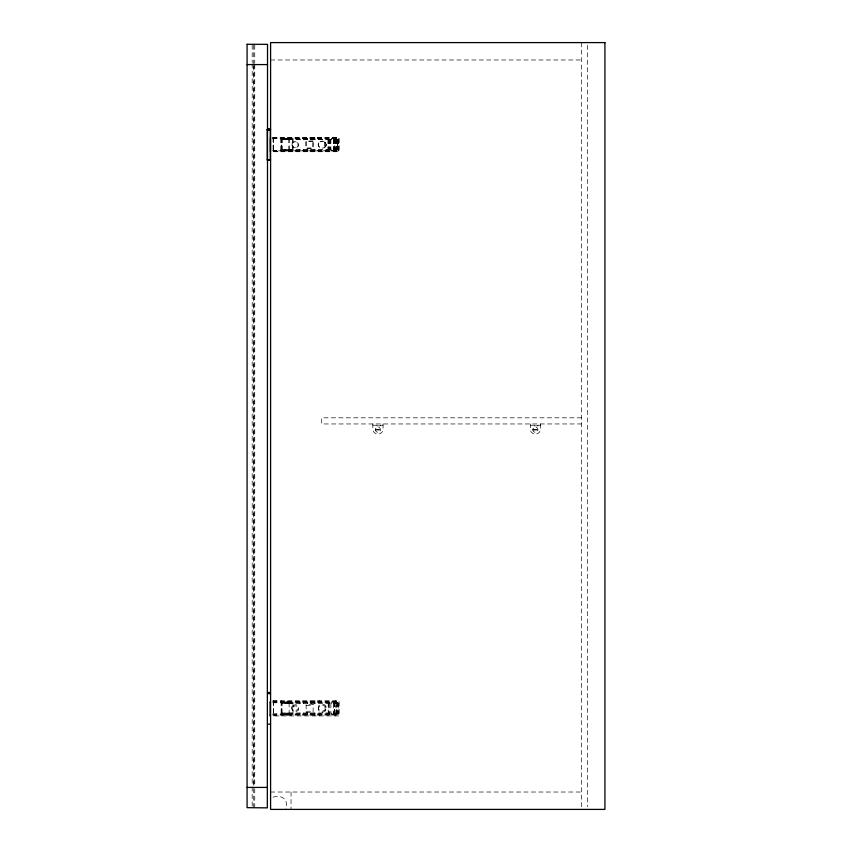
<?xml version="1.0" encoding="UTF-8"?>
<svg xmlns="http://www.w3.org/2000/svg" width="852" height="852" viewBox="0 0 852 852"><rect width="100%" height="100%" fill="white"/><g stroke="black" fill="none" stroke-linecap="round" stroke-linejoin="round"><path stroke-width="0.64" stroke-dasharray="4.26 3.19" d="M292.13 143.04L292.13 146.107L295.186 147.641M298.04 146.256L298.04 143.189L294.984 141.656L293.226 142.06M318.85 142.806L318.307 144.574L318.85 146.342L322.375 148.11M325.698 146.48L326.241 144.723L325.698 142.955L322.173 141.187L320.139 141.656M333.579 149.973L337.392 139.462L337.392 149.973M333.782 714.157L337.594 703.645M296.752 147.375L298.243 146.107L298.243 143.04L295.186 141.507L291.927 143.189L291.459 144.723L293.226 147.375L296.954 147.226M324.207 147.779L325.89 146.342L326.444 144.574L325.89 142.806L322.375 141.038L318.659 142.955L318.105 144.723L318.659 146.48L320.139 147.779L322.173 148.248L324.41 147.63M270.595 59.981L581.405 59.981M272.81 137.566L339.053 137.566L339.053 151.581L272.81 151.581M272.608 137.704L338.851 137.704L338.851 151.731L272.608 151.731M272.81 138.439L338.83 138.439M272.608 138.588L338.627 138.588L338.627 150.857L272.608 150.857M281.139 139.313L338.862 139.313M280.936 139.462L338.659 139.462M281.139 149.835L338.862 149.835M280.936 149.973L338.659 149.973M272.81 150.708L338.83 150.708M581.405 417.821L321.715 417.821L321.715 423.955L581.405 423.955M372.835 425.233L383.059 425.233M530.285 425.233L540.509 425.233M375.434 429.387L380.461 429.387M532.883 429.387L537.91 429.387M375.434 430.026L380.461 430.026M532.883 430.026L537.91 430.026M272.81 700.727L339.053 700.727L339.053 715.914L272.81 715.914M272.81 701.611L338.83 701.611L338.83 715.041L272.81 715.041M272.81 701.888L339.053 701.888M281.139 702.485L338.862 702.485M272.81 702.772L338.83 702.772M281.139 703.645L338.862 703.645M306.134 705.403L313.121 705.403M306.134 711.25L313.121 711.25M281.139 712.996L338.862 712.996M272.81 713.88L338.83 713.88M281.139 714.157L338.862 714.157M272.81 714.753L339.053 714.753M270.595 792.019L581.405 792.019M273.151 797.131C282.385 794.426 288.743 799.911 285.931 809.4M333.782 139.313L337.594 149.835L337.594 139.313M333.782 702.485L337.594 712.996M587.539 45.262L587.539 806.737M581.405 42.6L581.405 809.4M540.509 423.955L540.509 429.706A5.155 5.155 0 0 1 530.285 429.706L530.285 423.955M537.91 425.233L537.91 425.872L532.883 425.872L532.883 425.233M383.059 423.955L383.059 429.706A5.155 5.155 0 0 1 372.835 429.706L372.835 423.955M380.461 425.233L380.461 425.872L375.434 425.872L375.434 425.233M338.116 139.313L338.116 149.835M338.116 703.645L338.116 714.157M337.925 139.462L337.925 149.973M337.594 702.485L337.594 714.157M336.796 139.313L336.796 149.835M336.796 702.485L336.796 714.157M336.593 139.462L336.593 149.973M335.912 139.313L335.912 149.835M335.912 703.645L335.912 714.157M335.592 137.566L335.592 138.439M335.709 139.462L335.709 149.973M335.592 150.708L335.592 151.581M335.592 700.727L335.592 701.611M335.592 701.888L335.592 702.772M335.592 713.88L335.592 714.753M335.592 715.041L335.592 715.914M335.39 137.704L335.39 138.588M335.39 150.857L335.39 151.731M334.634 139.313L334.634 149.835M334.634 702.485L334.634 714.157M334.367 138.439L334.367 150.708M334.367 701.611L334.367 715.041M334.165 138.588L334.165 150.857M334.144 702.485L334.144 714.157M333.941 139.462L333.941 149.973M333.664 139.313L333.664 149.835M333.664 703.645L333.664 714.157M333.473 139.462L333.473 149.973M331.556 138.439L331.556 139.313M331.556 149.835L331.556 150.708M331.556 701.611L331.556 702.485M331.556 702.772L331.556 703.645M331.556 712.996L331.556 713.88M331.556 714.157L331.556 715.041M331.353 138.588L331.353 139.462M331.353 149.973L331.353 150.857M330.874 139.313L330.874 149.835M330.874 703.645L330.874 714.157M330.672 139.462L330.672 149.973M329.575 139.313L329.575 149.835M329.575 703.645L329.575 714.157M329.383 139.462L329.383 149.973M328.35 139.313L328.35 149.835M328.35 703.645L328.35 714.157M328.222 139.313L328.148 149.973M328.222 702.485L328.222 714.157M328.031 139.462L328.031 149.973M325.07 142.092L325.07 147.055M325.07 706.425L325.07 711.388M324.868 142.231L324.868 147.204M319.223 137.566L319.223 138.439M319.223 150.708L319.223 151.581M319.223 700.727L319.223 701.611M319.223 701.888L319.223 702.772M319.223 713.88L319.223 714.753M319.223 715.041L319.223 715.914M319.021 137.704L319.021 138.588M319.021 150.857L319.021 151.731M314.857 137.566L314.899 139.313M314.899 149.835L314.857 151.581M314.857 700.727L314.899 703.645M314.899 712.996L314.857 715.914M314.654 137.704L314.697 139.462M314.697 149.973L314.654 151.731M310.884 138.439L310.884 139.313M310.884 149.835L310.884 150.708M310.884 701.611L310.884 702.485M310.884 702.772L310.884 703.645M310.884 712.996L310.884 713.88M310.884 714.157L310.884 715.041M310.682 138.588L310.682 139.462M310.682 149.973L310.682 150.857M307.487 138.439L307.487 139.313M307.487 149.835L307.487 150.708M307.487 701.611L307.487 702.485M307.487 702.772L307.487 703.645M307.487 712.996L307.487 713.88M307.487 714.157L307.487 715.041M307.284 138.588L307.284 139.462M307.284 149.973L307.284 150.857M303.45 138.439L303.45 139.313M303.45 149.835L303.45 150.708M303.45 701.611L303.45 702.485M303.45 702.772L303.45 703.645M303.45 712.996L303.45 713.88M303.45 714.157L303.45 715.041M303.248 138.588L303.248 139.462M303.248 149.973L303.248 150.857M299.925 138.439L299.925 139.313M299.925 149.835L299.925 150.708M299.925 701.611L299.925 702.485M299.925 702.772L299.925 703.645M299.925 712.996L299.925 713.88M299.925 714.157L299.925 715.041M299.723 138.588L299.723 139.462M299.723 149.973L299.723 150.857M292.981 138.439L292.981 150.708M292.981 702.772L292.981 715.041M292.779 138.588L292.779 150.857M291.597 138.439L291.597 139.313M291.597 149.835L291.597 150.708M291.597 701.611L291.597 702.485M291.597 702.772L291.597 703.645M291.597 712.996L291.597 713.88M291.597 714.157L291.597 715.041M291.395 138.588L291.395 139.462M291.395 149.973L291.395 150.857M291.043 792.019L291.043 809.4M290.181 138.439L290.181 139.313M290.181 149.835L290.181 150.708M290.181 701.611L290.181 702.485M290.181 702.772L290.181 703.645M290.181 712.996L290.181 713.88M290.181 714.157L290.181 715.041M289.978 138.588L289.978 139.462M289.978 149.973L289.978 150.857M289.137 138.439L289.137 150.708M289.137 702.772L289.137 715.041M288.935 138.588L288.935 150.857M288.2 138.439L288.2 139.313M288.2 149.835L288.2 150.708M288.2 701.611L288.2 702.485M288.2 702.772L288.2 703.645M288.2 712.996L288.2 713.88M288.2 714.157L288.2 715.041M287.997 138.588L287.997 139.462M287.997 149.973L287.997 150.857M287.688 138.439L287.688 139.313M287.688 149.835L287.688 150.708M287.688 701.611L287.688 702.485M287.688 702.772L287.688 703.645M287.688 712.996L287.688 713.88M287.688 714.157L287.688 715.041M287.486 138.588L287.486 139.462M287.486 149.973L287.486 150.857M287.049 138.439L287.049 139.313M287.049 149.835L287.049 150.708M287.049 701.611L287.049 702.485M287.049 702.772L287.049 703.645M287.049 712.996L287.049 713.88M287.049 714.157L287.049 715.041M286.89 138.439L286.847 139.462M286.89 149.835L286.847 150.857M286.89 702.772L286.89 703.645M286.89 714.157L286.89 715.041M286.687 138.588L286.687 139.462M286.687 149.973L286.687 150.857M286.474 138.439L286.474 139.313M286.474 149.835L286.474 150.708M286.474 701.611L286.474 702.485M286.474 702.772L286.474 703.645M286.474 712.996L286.474 713.88M286.474 714.157L286.474 715.041M286.272 138.588L286.272 139.462M286.272 149.973L286.272 150.857M285.803 138.439L285.803 139.313M285.803 149.835L285.803 150.708M285.803 702.772L285.803 703.645M285.803 714.157L285.803 715.041M285.601 138.588L285.601 139.462M285.601 149.973L285.601 150.857M285.164 138.439L285.164 139.313M285.164 149.835L285.164 150.708M285.164 701.611L285.164 702.485M285.164 702.772L285.164 703.645M285.164 712.996L285.164 713.88M285.164 714.157L285.164 715.041M284.962 138.588L284.962 139.462M284.962 149.973L284.962 150.857M282.097 138.439L282.097 150.708M282.097 701.611L282.097 715.041M281.895 138.588L281.895 150.857M281.682 137.566L281.682 151.581M281.682 700.727L281.682 715.914M281.479 137.704L281.479 151.731M281.139 138.439L281.139 150.708M281.139 701.611L281.139 715.041M280.936 138.588L280.936 150.857M276.644 137.566L276.644 138.439M276.644 150.708L276.644 151.581M276.644 700.727L276.644 701.611M276.644 701.888L276.644 702.772M276.644 713.88L276.644 714.753M276.644 715.041L276.644 715.914M276.453 137.704L276.453 138.588M276.453 150.857L276.453 151.731M274.983 137.566L274.983 138.439M274.983 150.708L274.983 151.581M274.983 700.727L274.983 701.611M274.983 701.888L274.983 702.772M274.983 713.88L274.983 714.753M274.983 715.041L274.983 715.914M274.781 137.704L274.781 138.588M274.781 150.857L274.781 151.731M273.524 138.439L273.524 150.708M273.524 701.611L273.524 715.041M273.3 137.566L273.3 151.581M273.3 700.727L273.3 715.914M273.098 137.704L273.098 151.731M254.748 45.156L254.748 63.282M254.748 64.582L254.748 786.087M254.748 788.718L254.748 806.844M253.928 64.582L253.928 786.087M253.726 45.156L253.726 64.582M253.758 65.913L253.726 806.844M252.192 45.156L252.192 62.441M252.192 63.762L252.192 785.576M252.192 786.907L252.192 806.844M375.476 429.046L375.476 430.367A2.556 2.556 0 0 0 380.418 430.367L380.418 429.046A2.556 2.556 0 0 0 375.476 429.046M532.926 429.046L532.926 430.367A2.556 2.556 0 0 0 537.868 430.367L537.868 429.046A2.556 2.556 0 0 0 532.926 429.046M292.13 706.212L291.661 707.746L293.418 710.398L295.186 710.813L298.243 709.279L298.243 706.212L296.954 705.083L295.186 704.679L292.13 706.212M292.13 707.373L291.661 708.907L293.418 711.558L295.186 711.974L298.243 710.44L298.243 707.373L296.954 706.244L295.186 705.839L292.13 707.373M318.85 705.978L318.307 707.746L318.85 709.514L320.341 710.802L322.375 711.271L325.89 709.514L326.444 707.746L325.89 705.978L324.41 704.689L322.375 704.21L318.85 705.978M318.85 707.139L318.307 708.907L318.85 710.674L320.341 711.963L322.375 712.432L325.89 710.674L326.444 708.907L325.89 707.139L324.41 705.85L322.375 705.371L318.85 707.139M313.121 141.07L306.134 141.07L306.134 148.078L313.121 148.078L313.121 141.07M312.918 141.219L305.943 141.219L305.943 148.227L312.918 148.227L312.918 141.219M313.121 704.242L306.134 704.242L306.134 712.41L313.121 712.41L313.121 704.242"/><path stroke-width="1.28" d="M247.091 64.582L267.528 64.582M267.485 129.238L270.51 129.238M270.51 129.355L267.283 129.387L267.283 160.059L270.308 160.059L270.308 129.387M267.283 129.493L270.308 129.493M267.485 129.76L270.51 129.76M267.283 129.909L270.308 129.909M270.435 137.704L270.435 151.731M267.485 159.793L270.51 159.793M267.283 159.942L270.51 159.91M267.485 692.527L270.51 692.527M267.485 693.571L270.51 693.688M270.51 702.772L270.116 701.888L270.116 715.914L270.51 715.041M267.485 724.125L270.51 724.243M247.091 787.418L267.528 787.418M247.091 44.283L247.08 807.664L267.326 807.866L267.528 44.336L247.091 44.283M604.92 42.6L270.595 42.6L270.595 809.4L604.92 809.4L604.92 42.6"/></g></svg>
